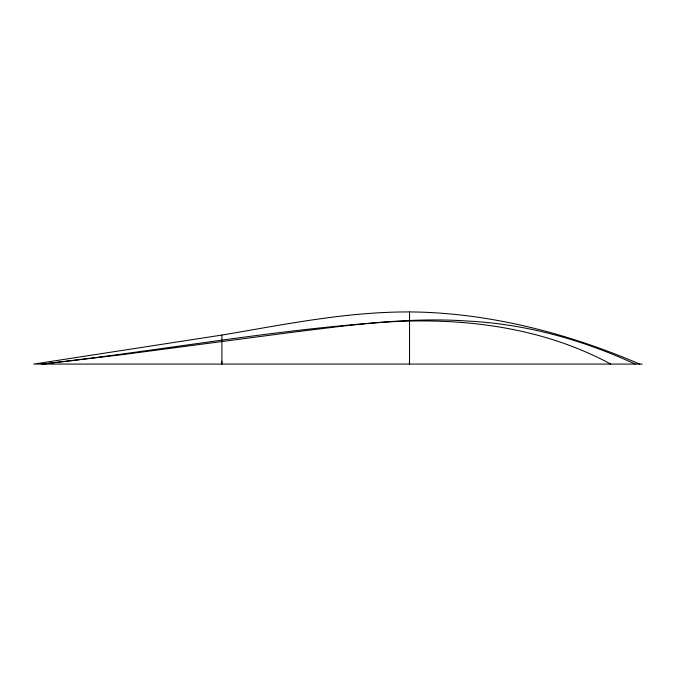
<?xml version="1.0" encoding="UTF-8"?>
<svg xmlns="http://www.w3.org/2000/svg" width="676" height="676" viewBox="0 0 676 676"><rect width="100%" height="100%" fill="white"/><g stroke="black" fill="none" stroke-linecap="round" stroke-linejoin="round"><path stroke-width="1.01" d="M221.897 364.077L221.905 335.076C288.863 323.796 356.167 309.633 424.46 312.253C498.727 315.269 571.6 334.933 639.724 364.077M409.538 364.077L409.538 311.94M409.538 359.243L409.386 364.077M221.905 361.297L221.643 364.077M221.905 335.051L33.8 364.077L642.2 364.077M41.701 364.077C154.018 351.638 265.381 330.986 378.137 322.629C457.356 316.596 539.963 325.773 610.715 364.077M42.436 364.077L121.866 354.706L291.787 332.355C350.067 325.19 408.735 316.867 467.581 321.049C525.708 323.922 582.492 339.783 635.195 364.077"/></g></svg>
